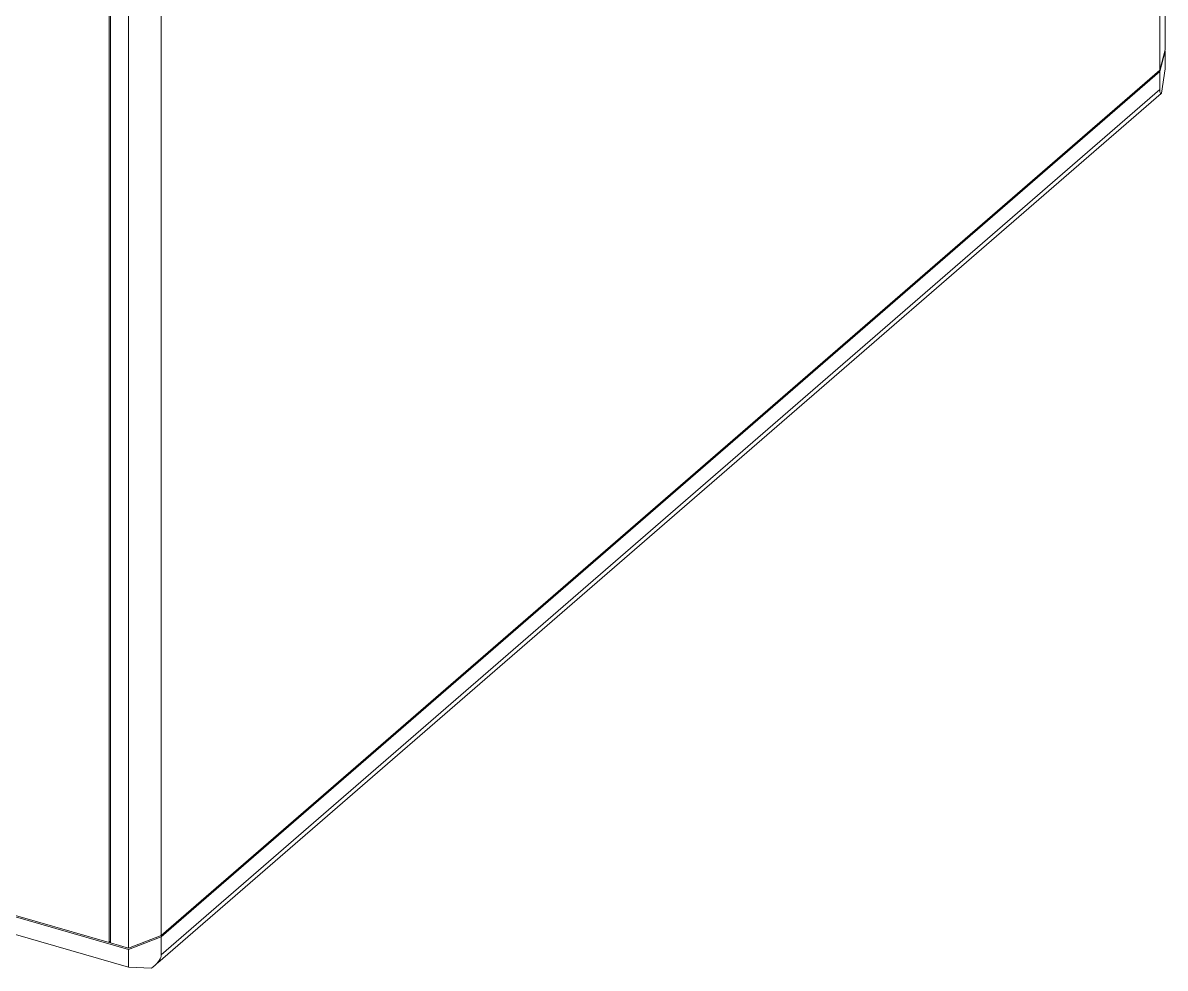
# Model space of a CAD drawing. Header units: millimetres. Extents: x 0 to 3564, y 0 to 2520.
# Drawn here: x 2678.3 to 3038.6, y 1577.2 to 1875.2 of the extents above; entities that cross this region are included whole.
import ezdxf

# ---------------------------------------------------------------- set-up
doc = ezdxf.new("R2010")
doc.units = ezdxf.units.MM
doc.layers.get('0').update_dxf_attribs({"lineweight": 13})

msp = doc.modelspace()

# ---------------------------------------------------------------- linework, layer by layer
for p, q in [((3038.65, 1866.73), (3038.65, 2055.31)), ((3036.98, 2049.94), (3036.98, 1860.28)), ((2721.98, 2011.83), (2721.98, 1587.48)), ((2705.59, 2009.64), (2705.59, 1585.29)), ((2706.02, 2009.51), (2706.02, 1585.16)), ((2711.65, 2007.89), (2711.65, 1583.54)), ((3038.65, 1866.73), (3036.98, 1860.28)), ((3038.65, 1866.29), (3036.98, 1859.85)), ((3038.53, 1866.33), (3038.65, 1866.29)), ((3038.65, 1866.29), (3038.65, 1860.66)), ((2721.98, 1587.48), (3036.98, 1860.28)), ((2721.98, 1587.05), (3036.98, 1859.85)), ((3036.98, 1859.85), (3036.98, 1854.22)), ((3038.65, 1860.66), (3037.47, 1853.04)), ((3037.39, 1852.96), (2720.92, 1578.89)), ((3036.98, 1854.22), (2721.98, 1581.42)), ((3037.39, 1852.96), (3037.47, 1853.04)), ((2317.61, 1696.85), (2711.65, 1583.1)), ((2705.59, 1585.29), (2323.67, 1695.54)), ((2317.61, 1691.22), (2711.65, 1577.47)), ((2705.59, 1585.29), (2706.02, 1585.66)), ((2721.98, 1587.48), (2711.65, 1583.54)), ((2711.65, 1583.1), (2721.98, 1587.05)), ((2721.98, 1581.42), (2721.98, 1587.05)), ((2706.02, 1585.16), (2711.65, 1583.54)), ((2711.65, 1577.47), (2711.65, 1583.1)), ((2711.65, 1577.47), (2718.95, 1577.2)), ((2718.95, 1577.2), (2719.46, 1577.62))]:
    msp.add_line(p, q)
for centre, major_axis, ratio, start_param, end_param in [((3038.65, 1860.66), (1.41, 7.76), 0.116154, -3.712074, -2.99835), ((2711.65, 1577.47), (10.2, 4.58), 0.357758, -0.873135, -0.159411)]:
    msp.add_ellipse(centre, major_axis=major_axis, ratio=ratio, start_param=start_param, end_param=end_param)

doc.saveas('drawing.dxf')
